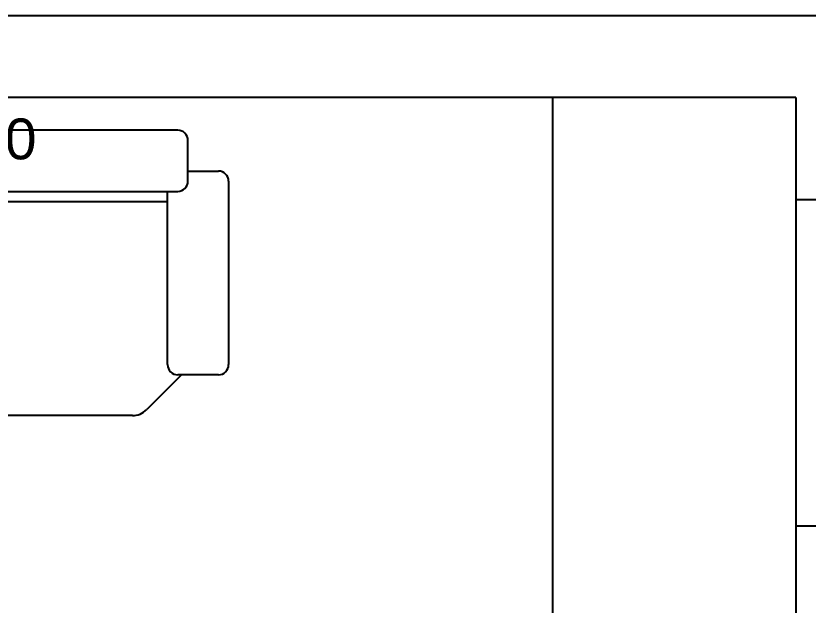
# Model space of a CAD drawing. Header units: millimetres. Extents: x 154.1 to 235.2, y 94.9 to 137.4.
# Drawn here: x 159.239 to 161.184, y 120.98 to 122.426 of the extents above; entities that cross this region are included whole.
import ezdxf

# ---------------------------------------------------------------- set-up
doc = ezdxf.new("R2010")
doc.units = ezdxf.units.MM
doc.header["$LTSCALE"] = 0.05
for name, color, linetype in [('Cotas', 6, 'Continuous'), ('Desnivel', 1, 'Continuous'), ('MOBIL', 7, 'Continuous'), ('MOBIL-I', 251, 'Continuous'), ('Parede', 5, 'Continuous')]:
    doc.layers.add(name, color=color, linetype=linetype)
doc.styles.get("Standard").update_dxf_attribs({"font": 'arial.ttf'})
doc.dimstyles.new('ISO-25', dxfattribs={"dimtxt": 0.3, "dimasz": 2.5, "dimexe": 1.25, "dimexo": 0.625, "dimgap": 0.2, "dimtad": 1, "dimzin": 1, "dimtxsty": 'Standard', "dimcen": 2.5, "dimse1": 1, "dimse2": 1, "dimsd1": 1, "dimsd2": 1, "dimclrd": 6, "dimclrt": 2, "dimadec": 0, "dimazin": 0, "dimtfac": 1, "dimtmove": 0, "dimatfit": 3, "dimfxl": 1, "dimarcsym": 0})

# ---------------------------------------------------------------- blocks, each defined once
blk = doc.blocks.new('Sofa2l')
at = {"layer": 'MOBIL'}
for p, q in [((0.5775, 0), (-0.5775, 0)), ((-0.6025, -0.025), (-0.6025, -0.1)), ((0.6025, -0.1), (0.6025, -0.025)), ((-0.6025, -0.1), (-0.6775, -0.1)), ((0.6025, -0.1), (0.6775, -0.1)), ((-0.7025, -0.125), (-0.7025, -0.575)), ((0.7025, -0.125), (0.7025, -0.575)), ((-0.6775, -0.6), (-0.5775, -0.6)), ((-0.5825, -0.5993), (-0.4964, -0.6854)), ((0.0025, -0.5993), (-0.0836, -0.6854)), ((0.0025, -0.5993), (0.0886, -0.6854)), ((0.5875, -0.5993), (0.5014, -0.6854)), ((0.6775, -0.6), (0.5775, -0.6)), ((-0.1189, -0.7), (-0.4611, -0.7)), ((0.4661, -0.7), (0.1239, -0.7))]:
    blk.add_line(p, q, dxfattribs=at)
for centre, radius, start, end in [((-0.5775, -0.025), 0.025, 90, 180), ((0.5775, -0.025), 0.025, 0, 90), ((-0.6775, -0.125), 0.025, 90, 180), ((0.6775, -0.125), 0.025, 0, 90), ((-0.6775, -0.575), 0.025, 180, 270), ((0.6775, -0.575), 0.025, 270, 0), ((-0.4611, -0.65), 0.05, 225, 270), ((-0.1189, -0.65), 0.05, 270, 315), ((0.1239, -0.65), 0.05, 225, 270), ((0.4661, -0.65), 0.05, 270, 315)]:
    blk.add_arc(centre, radius, start, end, dxfattribs=at)
at = {"layer": 'MOBIL-I'}
for p, q in [((-0.6025, -0.1), (-0.6025, -0.125)), ((0.6025, -0.125), (0.6025, -0.1)), ((-0.5775, -0.15), (0.5775, -0.15)), ((-0.5525, -0.575), (-0.5525, -0.15)), ((0.0025, -0.15), (0.0025, -0.5993)), ((0.5525, -0.575), (0.5525, -0.15)), ((-0.5525, -0.175), (0.5525, -0.175))]:
    blk.add_line(p, q, dxfattribs=at)
for centre, start, end in [((-0.5775, -0.125), 180, 270), ((0.5775, -0.125), 270, 0), ((-0.5775, -0.575), 270, 0), ((0.5775, -0.575), 180, 270)]:
    blk.add_arc(centre, 0.025, start, end, dxfattribs=at)
blk = doc.blocks.new('*D37')
at = {"layer": 'Defpoints', "color": 0}
for p in [(157.1542, 122.2261), (161.1542, 122.2261), (161.1542, 121.8548)]:
    blk.add_point(p, dxfattribs=at)
at = {"layer": 'Cotas', "color": 2, "insert": (159.1542, 122.1149), "char_height": 0.1, "attachment_point": 5}
blk.add_mtext('4,00', dxfattribs=at)
blk = doc.blocks.new('*D38')
at = {"layer": 'Defpoints', "color": 0}
for p in [(161.1542, 122.2261), (161.1542, 117.5761), (161.3593, 117.5761)]:
    blk.add_point(p, dxfattribs=at)
at = {"layer": 'Cotas', "color": 2, "insert": (161.0992, 119.9011), "char_height": 0.1, "attachment_point": 5, "rotation": 90}
blk.add_mtext('4,65', dxfattribs=at)

msp = doc.modelspace()

# ---------------------------------------------------------------- linework, layer by layer
at = {"layer": 'Desnivel'}
for p, q in [((160.5569, 122.2261), (160.5569, 119.7461)), ((161.1542, 121.9743), (161.1542, 121.1743))]:
    msp.add_line(p, q, dxfattribs=at)
at = {"layer": 'Parede'}
for p, q in [((184.0542, 122.4261), (154.0542, 122.4261)), ((161.1542, 122.2261), (157.1542, 122.2261)), ((161.1542, 122.2261), (161.1542, 121.9743)), ((161.3042, 121.9743), (161.1542, 121.9743)), ((161.1542, 121.1743), (161.1542, 118.5761)), ((161.3042, 121.1743), (161.1542, 121.1743))]:
    msp.add_line(p, q, dxfattribs=at)

# ---------------------------------------------------------------- block references
msp.add_blockref('Sofa2l', (159.0591, 122.1454))

# ---------------------------------------------------------------- dimensions: what is measured, and where the dimension line sits
at = {"layer": 'Cotas'}
dim = msp.add_linear_dim(base=(161.1542, 121.8548), p1=(157.1542, 122.2261), p2=(161.1542, 122.2261), dimstyle='ISO-25', override={"dimtxt": 0.1}, dxfattribs=at)
dim.commit()
dim.dimension.update_dxf_attribs({"geometry": '*D37', "text_midpoint": (159.1542, 121.8548), "dimtype": 160})
dim = msp.add_linear_dim(base=(161.3593, 117.5761), p1=(161.1542, 122.2261), p2=(161.1542, 117.5761), angle=90, dimstyle='ISO-25', override={"dimtxt": 0.1}, dxfattribs=at)
dim.commit()
dim.dimension.update_dxf_attribs({"geometry": '*D38', "text_midpoint": (161.0992, 119.9011)})

doc.saveas('drawing.dxf')
